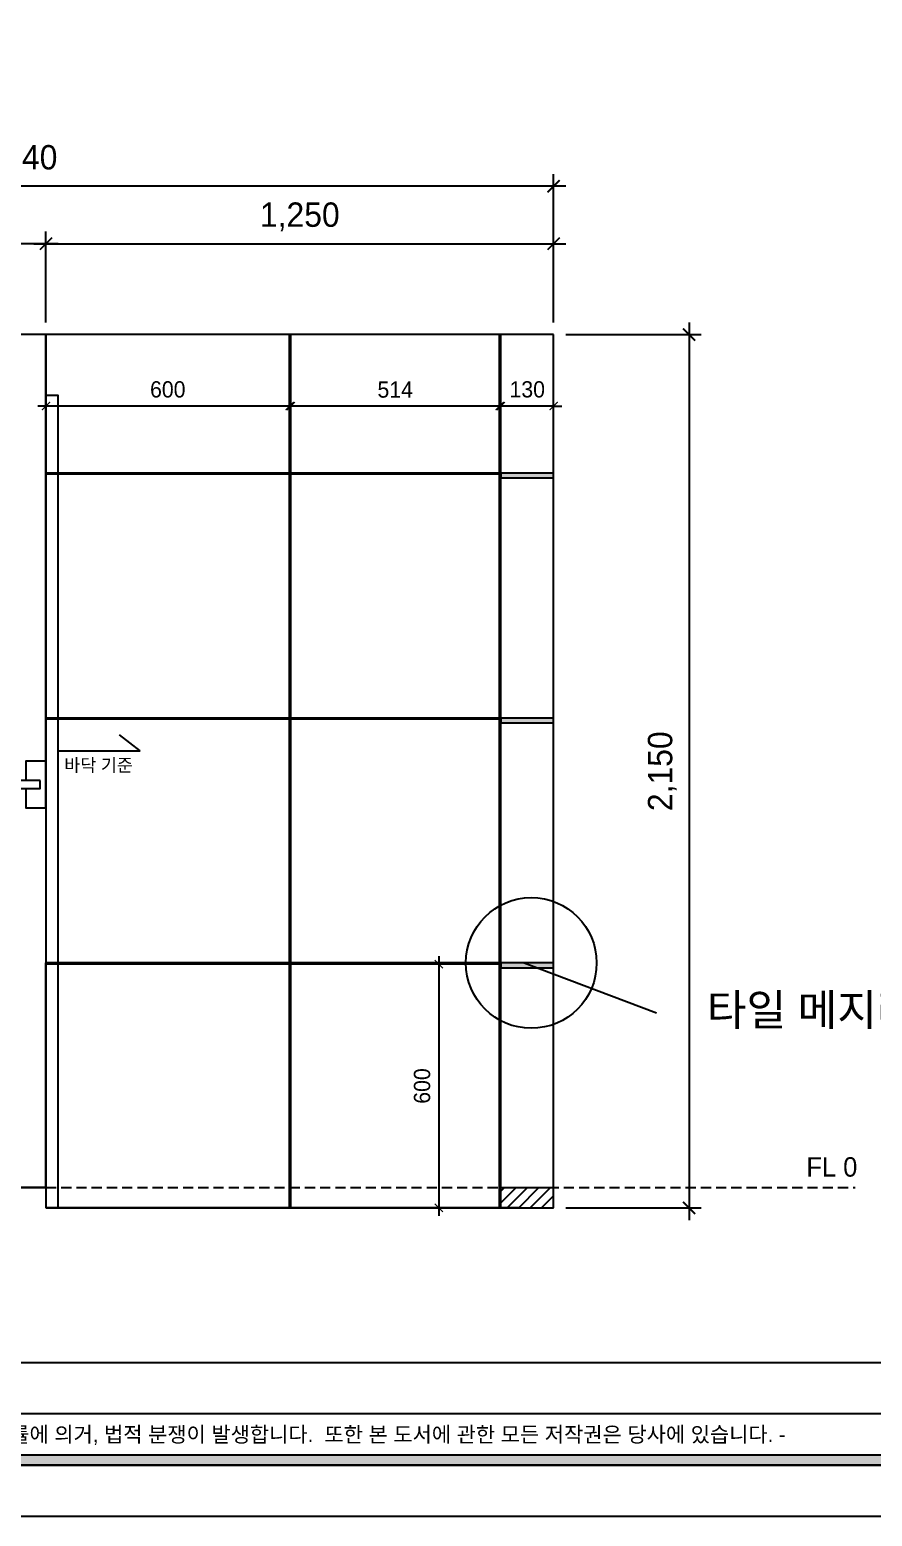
# Model space of a CAD drawing. Header units: millimetres. Extents: x 217202 to 745838, y -6815 to 171372.
# Drawn here: x 320027 to 322102, y 6169 to 9829 of the extents above; entities that cross this region are included whole.
import ezdxf
from ezdxf.enums import TextEntityAlignment as Align

# ---------------------------------------------------------------- set-up
doc = ezdxf.new("R2010")
doc.units = ezdxf.units.MM
doc.header["$PDMODE"] = 3
doc.linetypes.add('HIDDEN', pattern=[0.375, 0.25, -0.125])
doc.layers.get('DEFPOINTS').update_dxf_attribs({"color": 248})
for name, color, linetype in [('0-ELC TEXT', 7, 'Continuous'), ('03-WAL NEW', 3, 'Continuous'), ('06-FUR', 6, 'Continuous'), ('C-WALL1', 2, 'Continuous'), ('FORM(YOURNAME)-1', 1, 'Continuous'), ('FORM(YOURNAME)-11', 1, 'Continuous'), ('TOILET-1', 6, 'Continuous'), ('도면층4', 4, 'Continuous')]:
    doc.layers.add(name, color=color, linetype=linetype)
doc.styles.add('HY 울릉도 L', font='')
doc.styles.add('YOURNAME', font='HY울릉도M.TTF')
doc.styles.add('코레일둥고', font='Korail_Round_Gothic_Medium.ttf')
doc.styles.get('HY 울릉도 L').set_extended_font_data('HY울릉도L')
doc.linetypes.add('ZIGZAG', pattern='A,0.0001,-0.2,[131,ltypeshp.shx,S=0.2,R=0,X=-0.2,Y=0],-0.4,[131,ltypeshp.shx,S=0.2,R=180,X=0.2,Y=0],-0.2', length=0.8001)
doc.dimstyles.new('30', dxfattribs={"dimscale": 30, "dimtxt": 2, "dimasz": 1, "dimexe": 1, "dimexo": 1, "dimgap": 1, "dimtad": 1, "dimdec": 0, "dimrnd": 0.05, "dimdsep": 46, "dimlunit": 6, "dimtxsty": 'HY 울릉도 L', "dimblk": 'ARCHTICK', "dimcen": 2.5, "dimdle": 1, "dimclrd": 133, "dimclre": 133, "dimclrt": 30, "dimadec": 0, "dimazin": 0, "dimtfac": 1, "dimtdec": 0, "dimtix": 1, "dimtmove": 2, "dimatfit": 3, "dimldrblk": 'ARCHTICK', "dimfxl": 1, "dimlwd": -1, "dimlwe": -1, "dimarcsym": 0})

# ---------------------------------------------------------------- blocks, each defined once
blk = doc.blocks.new('_ArchTick')
at = {"color": 0, "linetype": 'ByBlock', "const_width": 0.15}
blk.add_lwpolyline([(-0.5, -0.5), (0.5, 0.5)], dxfattribs=at)
blk = doc.blocks.new('*D1131')
at = {"layer": 'DEFPOINTS', "color": 0, "transparency": 16777216}
for p in [(320067.4, 8902), (320067.4, 8736.9), (320667.3, 8736.9)]:
    blk.add_point(p, dxfattribs=at)
at = {"layer": 'TOILET-1', "color": 133, "transparency": 16777216}
blk.add_line((320687.3, 8902), (320047.4, 8902), dxfattribs=at)
at = {"layer": 'TOILET-1', "color": 30, "true_color": 0xeb7024, "transparency": 16777216}
for p, q in [((320067.4, 8756.9), (320067.4, 8922)), ((320667.3, 8756.9), (320667.3, 8922))]:
    blk.add_line(p, q, dxfattribs=at)
at = {"layer": 'TOILET-1', "color": 133, "transparency": 16777216, "xscale": 20, "yscale": 20, "zscale": 20, "rotation": 180}
blk.add_blockref('_ArchTick', (320067.4, 8902), dxfattribs=at)
at = {"layer": 'TOILET-1', "color": 133, "transparency": 16777216, "xscale": 20, "yscale": 20, "zscale": 20}
blk.add_blockref('_ArchTick', (320667.3, 8902), dxfattribs=at)
at = {"layer": 'TOILET-1', "color": 30, "true_color": 0xeb7024, "transparency": 16777216, "insert": (320367.3, 8942.8), "char_height": 40, "attachment_point": 5, "style": 'HY 울릉도 L'}
blk.add_mtext('600', dxfattribs=at)
blk = doc.blocks.new('*D1132')
at = {"layer": 'DEFPOINTS', "color": 0, "transparency": 16777216}
for p in [(320670.3, 8902), (320670.3, 8736.9), (321184.4, 8736.9)]:
    blk.add_point(p, dxfattribs=at)
at = {"layer": 'TOILET-1', "color": 133, "transparency": 16777216}
blk.add_line((321204.4, 8902), (320650.3, 8902), dxfattribs=at)
at = {"layer": 'TOILET-1', "color": 30, "true_color": 0xeb7024, "transparency": 16777216}
for p, q in [((320670.3, 8756.9), (320670.3, 8922)), ((321184.4, 8756.9), (321184.4, 8922))]:
    blk.add_line(p, q, dxfattribs=at)
at = {"layer": 'TOILET-1', "color": 133, "transparency": 16777216, "xscale": 20, "yscale": 20, "zscale": 20, "rotation": 180}
blk.add_blockref('_ArchTick', (320670.3, 8902), dxfattribs=at)
at = {"layer": 'TOILET-1', "color": 133, "transparency": 16777216, "xscale": 20, "yscale": 20, "zscale": 20}
blk.add_blockref('_ArchTick', (321184.4, 8902), dxfattribs=at)
at = {"layer": 'TOILET-1', "color": 30, "true_color": 0xeb7024, "transparency": 16777216, "insert": (320927.3, 8942.4), "char_height": 40, "attachment_point": 5, "style": 'HY 울릉도 L'}
blk.add_mtext('514', dxfattribs=at)
blk = doc.blocks.new('*D1133')
at = {"layer": 'DEFPOINTS', "color": 0, "transparency": 16777216}
for p in [(321187.4, 8902), (321187.4, 8736.9), (321317.4, 8736.9)]:
    blk.add_point(p, dxfattribs=at)
at = {"layer": 'TOILET-1', "color": 133, "transparency": 16777216}
for p, q in [((321187.4, 8902), (321167.4, 8902)), ((321317.4, 8902), (321187.4, 8902)), ((321317.4, 8902), (321337.4, 8902))]:
    blk.add_line(p, q, dxfattribs=at)
at = {"layer": 'TOILET-1', "color": 30, "true_color": 0xeb7024, "transparency": 16777216}
for p, q in [((321187.4, 8756.9), (321187.4, 8922)), ((321317.4, 8756.9), (321317.4, 8922))]:
    blk.add_line(p, q, dxfattribs=at)
at = {"layer": 'TOILET-1', "color": 133, "transparency": 16777216, "xscale": 20, "yscale": 20, "zscale": 20}
blk.add_blockref('_ArchTick', (321187.4, 8902), dxfattribs=at)
at = {"layer": 'TOILET-1', "color": 133, "transparency": 16777216, "xscale": 20, "yscale": 20, "zscale": 20, "rotation": 180}
blk.add_blockref('_ArchTick', (321317.4, 8902), dxfattribs=at)
at = {"layer": 'TOILET-1', "color": 30, "true_color": 0xeb7024, "transparency": 16777216, "insert": (321252.4, 8942.9), "char_height": 40, "attachment_point": 5, "style": 'HY 울릉도 L'}
blk.add_mtext('130', dxfattribs=at)
blk = doc.blocks.new('*D1128')
at = {"layer": '06-FUR', "color": 133, "transparency": 16777216}
for p, q in [((321347.4, 9443.1), (318647.4, 9443.1)), ((318677.4, 9107.9), (318677.4, 9473.1)), ((321317.4, 9107.9), (321317.4, 9473.1))]:
    blk.add_line(p, q, dxfattribs=at)
at = {"layer": 'DEFPOINTS', "color": 0, "transparency": 16777216}
for p in [(318677.4, 9443.1), (318677.4, 9077.9), (321317.4, 9077.9)]:
    blk.add_point(p, dxfattribs=at)
at = {"layer": '06-FUR', "color": 133, "transparency": 16777216, "xscale": 30, "yscale": 30, "zscale": 30, "rotation": 180}
blk.add_blockref('_ArchTick', (318677.4, 9443.1), dxfattribs=at)
at = {"layer": '06-FUR', "color": 133, "transparency": 16777216, "xscale": 30, "yscale": 30, "zscale": 30}
blk.add_blockref('_ArchTick', (321317.4, 9443.1), dxfattribs=at)
at = {"layer": '06-FUR', "color": 30, "transparency": 16777216, "insert": (319997.4, 9509), "char_height": 60, "attachment_point": 5, "style": 'HY 울릉도 L'}
blk.add_mtext('2,640', dxfattribs=at)
blk = doc.blocks.new('*D1129')
at = {"layer": '06-FUR', "color": 133, "transparency": 16777216}
for p, q in [((320037.4, 9301.8), (321347.4, 9301.8)), ((320067.4, 9107.9), (320067.4, 9331.8)), ((321317.4, 9107.9), (321317.4, 9331.8))]:
    blk.add_line(p, q, dxfattribs=at)
at = {"layer": 'DEFPOINTS', "color": 0, "transparency": 16777216}
for p in [(321317.4, 9301.8), (320067.4, 9077.9), (321317.4, 9077.9)]:
    blk.add_point(p, dxfattribs=at)
at = {"layer": '06-FUR', "color": 133, "transparency": 16777216, "xscale": 30, "yscale": 30, "zscale": 30, "rotation": 180}
blk.add_blockref('_ArchTick', (320067.4, 9301.8), dxfattribs=at)
at = {"layer": '06-FUR', "color": 133, "transparency": 16777216, "xscale": 30, "yscale": 30, "zscale": 30}
blk.add_blockref('_ArchTick', (321317.4, 9301.8), dxfattribs=at)
at = {"layer": '06-FUR', "color": 30, "transparency": 16777216, "insert": (320692.4, 9367.7), "char_height": 60, "attachment_point": 5, "style": 'HY 울릉도 L'}
blk.add_mtext('1,250', dxfattribs=at)
blk = doc.blocks.new('*D1130')
at = {"layer": '06-FUR', "color": 133, "transparency": 16777216}
for p, q in [((320097.4, 9301.8), (319292.4, 9301.8)), ((319322.4, 9107.9), (319322.4, 9331.8)), ((320067.4, 9107.9), (320067.4, 9331.8))]:
    blk.add_line(p, q, dxfattribs=at)
at = {"layer": 'DEFPOINTS', "color": 0, "transparency": 16777216}
for p in [(319322.4, 9301.8), (319322.4, 9077.9), (320067.4, 9077.9)]:
    blk.add_point(p, dxfattribs=at)
at = {"layer": '06-FUR', "color": 133, "transparency": 16777216, "xscale": 30, "yscale": 30, "zscale": 30, "rotation": 180}
blk.add_blockref('_ArchTick', (319322.4, 9301.8), dxfattribs=at)
at = {"layer": '06-FUR', "color": 133, "transparency": 16777216, "xscale": 30, "yscale": 30, "zscale": 30}
blk.add_blockref('_ArchTick', (320067.4, 9301.8), dxfattribs=at)
at = {"layer": '06-FUR', "color": 30, "transparency": 16777216, "insert": (319694.9, 9362.4), "char_height": 60, "attachment_point": 5, "style": 'HY 울릉도 L'}
blk.add_mtext('745', dxfattribs=at)
blk = doc.blocks.new('*D1134')
at = {"layer": 'DEFPOINTS', "color": 0, "transparency": 16777216}
for p in [(321186.4, 7527.9), (321034.5, 6927.9), (321252.6, 6927.9)]:
    blk.add_point(p, dxfattribs=at)
at = {"layer": 'TOILET-1', "color": 133, "transparency": 16777216}
blk.add_line((321034.5, 7547.9), (321034.5, 6907.9), dxfattribs=at)
at = {"layer": 'TOILET-1', "color": 30, "true_color": 0xeb7024, "transparency": 16777216}
for p, q in [((321166.4, 7527.9), (321014.5, 7527.9)), ((321232.6, 6927.9), (321014.5, 6927.9))]:
    blk.add_line(p, q, dxfattribs=at)
at = {"layer": 'TOILET-1', "color": 133, "transparency": 16777216, "xscale": 20, "yscale": 20, "zscale": 20}
for p, rotation in [((321034.5, 7527.9), 90), ((321034.5, 6927.9), 270)]:
    blk.add_blockref('_ArchTick', p, dxfattribs=dict(at, rotation=rotation))
at = {"layer": 'TOILET-1', "color": 30, "true_color": 0xeb7024, "transparency": 16777216, "insert": (320993.6, 7227.9), "char_height": 40, "attachment_point": 5, "rotation": 90, "style": 'HY 울릉도 L'}
blk.add_mtext('600', dxfattribs=at)
blk = doc.blocks.new('FORM-ELEVATION')
at = {"layer": 'FORM(YOURNAME)-11'}
h = blk.add_hatch(color=256, dxfattribs=at)
h.dxf.hatch_style = 1
h.paths.add_polyline_path([(-10309, 35708), (71691, 35708), (71691, 35508), (-10309, 35508)])
h.paths.add_polyline_path([(-10309, -21492), (71691, -21492), (71691, -21692), (-10309, -21692)])
at = {"layer": 'DEFPOINTS', "color": 158}
blk.add_line((62481, -20692), (-10309, -20692), dxfattribs=at)
for points in [[(-10309, -21692), (71691, -21692), (71691, 35708), (-10309, 35708)], [(-8309, 33708), (61071, 33708), (61071, -19692), (-8309, -19692)]]:
    blk.add_lwpolyline(points, close=True, dxfattribs=at)
at = {"layer": 'FORM(YOURNAME)-11', "color": 250}
blk.add_lwpolyline([(-11309, -22692), (72691, -22692), (72691, 36708), (-11309, 36708)], close=True, dxfattribs=at)
at = {"layer": 'FORM(YOURNAME)-11'}
blk.add_lwpolyline([(-10309, -21492), (71691, -21492), (71691, -21692), (-10309, -21692)], close=True, dxfattribs=at)
at = {"layer": 'FORM(YOURNAME)-11', "color": 1, "style": 'YOURNAME'}
blk.add_text("- 본 도서는 어떠한 경우에도 무단으로 도용할 수 없으며 도용시 '지적재산권' 보호에 관한 법률에 의거, 법적 분쟁이 발생합니다.  또한 본 도서에 관한 모든 저작권은 당사에 있습니다. -", height=300, dxfattribs=at).set_placement((28146, -21092), align=Align.MIDDLE_CENTER)
at = {"layer": 'FORM(YOURNAME)-11', "color": 3, "style": 'YOURNAME'}
for tag, height, p in [('1', 450, (71041, -1219)), ('2', 450, (71041, -1863)), ('3', 450, (71041, -3150)), ('4', 450, (71041, -5081)), ('5', 515, (71041, -7398)), ('6', 515, (71041, -9650)), ('7', 515, (71041, -11903)), ('8', 515, (71041, -14155)), ('9', 515, (71041, -16408)), ('10', 515, (66791, -18596)), ('11', 515, (71041, -18660)), ('12', 515, (66791, -20848)), ('13', 515, (71041, -20848))]:
    blk.add_attdef(tag, text='', height=height, dxfattribs=at).set_placement(p, align=Align.MIDDLE_RIGHT)
blk = doc.blocks.new('*D1162')
at = {"layer": '06-FUR', "color": 133, "transparency": 16777216}
for p, q in [((321347.4, 9077.9), (321681, 9077.9)), ((321651, 9107.9), (321651, 6897.9)), ((321347.4, 6927.9), (321681, 6927.9))]:
    blk.add_line(p, q, dxfattribs=at)
at = {"layer": 'DEFPOINTS', "color": 0, "transparency": 16777216}
for p in [(321317.4, 9077.9), (321317.4, 6927.9), (321651, 6927.9)]:
    blk.add_point(p, dxfattribs=at)
at = {"layer": '06-FUR', "color": 133, "transparency": 16777216, "xscale": 30, "yscale": 30, "zscale": 30}
for p, rotation in [((321651, 9077.9), 90), ((321651, 6927.9), 270)]:
    blk.add_blockref('_ArchTick', p, dxfattribs=dict(at, rotation=rotation))
at = {"layer": '06-FUR', "color": 30, "transparency": 16777216, "insert": (321585.1, 8002.9), "char_height": 60, "attachment_point": 5, "rotation": 90, "style": 'HY 울릉도 L'}
blk.add_mtext('2,150', dxfattribs=at)

msp = doc.modelspace()

# ---------------------------------------------------------------- hatches: boundary and pattern name
at = {"layer": '03-WAL NEW'}
h = msp.add_hatch(dxfattribs=at)
h.set_pattern_fill('_USER', color=8, scale=20, angle=45, pattern_type=0)
h.set_pattern_definition([(45, (-3611.43, -41322.988), (-14.1421356, 14.1421356), [])])
h.paths.add_polyline_path([(321187.4, 6977.9), (321187.4, 6927.9), (321317.4, 6927.9), (321317.4, 6977.9)])
at = {"layer": 'C-WALL1'}
h = msp.add_hatch(dxfattribs=at)
h.set_pattern_fill('CROSS', color=8)
h.set_pattern_definition([(0, (-3611.43, -41322.988), (6.35, 6.35), [3.175, -9.525]), (90, (-3609.843, -41324.575), (-6.35, 6.35), [3.175, -9.525])])
h.paths.add_polyline_path([(321187.4, 7530.9), (321187.4, 7518.9), (321317.4, 7518.9), (321317.4, 7530.9)])
h.paths.add_polyline_path([(321187.4, 8133.9), (321187.4, 8121.9), (321317.4, 8121.9), (321317.4, 8133.9)])
h.paths.add_polyline_path([(321317.4, 8724.9), (321317.4, 8736.9), (321187.4, 8736.9), (321187.4, 8724.9)])

# ---------------------------------------------------------------- linework, layer by layer
at = {"layer": '0-ELC TEXT', "color": 240, "ltscale": 15, "true_color": 0xed1f24}
msp.add_line((321244.6, 7530.9), (321570.7, 7408.3), dxfattribs=at)
at = {"layer": '0-ELC TEXT', "color": 240, "linetype": 'ZIGZAG', "ltscale": 15, "true_color": 0xed1f24}
msp.add_circle((321262.4, 7530.9), 160.9, dxfattribs=at)
at = {"layer": 'C-WALL1'}
for p, q in [((321317.4, 9077.9), (318677.4, 9077.9)), ((320067.4, 9077.9), (320067.4, 6977.9)), ((321187.4, 6927.9), (321187.4, 9077.9)), ((321317.4, 6927.9), (321317.4, 9077.9)), ((320067.4, 6977.9), (318677.4, 6977.9)), ((320067.4, 6977.9), (318677.4, 6977.9)), ((320067.4, 6977.9), (320067.4, 6927.9)), ((320067.4, 6977.9), (320067.4, 6927.9)), ((321187.4, 6927.9), (321187.4, 6977.9)), ((321187.4, 6977.9), (321317.4, 6977.9)), ((320067.4, 6927.9), (321317.4, 6927.9))]:
    msp.add_line(p, q, dxfattribs=at)
at = {"layer": 'C-WALL1', "color": 8, "linetype": 'HIDDEN', "ltscale": 100}
msp.add_line((320067.4, 6977.9), (322060.1, 6977.9), dxfattribs=at)
at = {"layer": 'C-WALL1'}
for points in [[(320067.4, 7912.5), (320067.4, 9077.9), (319322.4, 9077.9), (319322.4, 6977.9), (320067.4, 6977.9), (320067.4, 7530.9)], [(320017.4, 7960.4), (320017.4, 7912.5), (320067.4, 7912.5), (320067.4, 8027.9), (320017.4, 8027.9), (320017.4, 7980.1)]]:
    msp.add_lwpolyline(points, dxfattribs=at)
for points in [[(320067.4, 6927.9), (320097.4, 6927.9), (320097.4, 8927.9), (320067.4, 8927.9)], [(321187.4, 8724.9), (321317.4, 8724.9), (321317.4, 8736.9), (321187.4, 8736.9)], [(321187.4, 8121.9), (321317.4, 8121.9), (321317.4, 8133.9), (321187.4, 8133.9)], [(320053, 7980.1), (319943.8, 7980.1), (319943.8, 7960.4), (320053, 7960.4)], [(321187.4, 7518.9), (321317.4, 7518.9), (321317.4, 7530.9), (321187.4, 7530.9)]]:
    msp.add_lwpolyline(points, close=True, dxfattribs=at)
at = {"layer": 'TOILET-1', "color": 30, "true_color": 0xeb7024}
for p, q in [((320667.3, 6927.9), (320667.3, 9077.9)), ((320670.3, 6927.9), (320670.3, 9077.9)), ((321184.4, 6927.9), (321184.4, 9077.9)), ((321187.4, 8736.9), (320067.4, 8736.9)), ((321187.4, 8733.9), (320067.4, 8733.9)), ((321187.4, 8133.9), (320067.4, 8133.9)), ((321187.4, 8130.9), (320067.4, 8130.9)), ((320299.1, 8052.9), (320248.6, 8092.6)), ((320097.4, 8052.9), (320299.1, 8052.9)), ((321187.4, 7530.9), (320067.4, 7530.9)), ((321187.4, 7527.9), (320067.4, 7527.9))]:
    msp.add_line(p, q, dxfattribs=at)
at = {"layer": 'TOILET-1', "color": 242, "true_color": 0xcd2027}
msp.add_line((321187.4, 6927.9), (320067.4, 6927.9), dxfattribs=at)

# ---------------------------------------------------------------- block references
at = {"layer": 'FORM(YOURNAME)-1', "xscale": 0.12592099337828, "yscale": 0.12592099337828, "zscale": 0.12592099337828}
msp.add_blockref('FORM-ELEVATION', (316429.6, 9025.9), dxfattribs=at)

# ---------------------------------------------------------------- texts
at = {"layer": '0-ELC TEXT', "color": 240, "true_color": 0xed1f24, "insert": (321514.6, 7584.1), "char_height": 77.834, "attachment_point": 1, "style": '코레일둥고'}
msp.add_mtext_dynamic_manual_height_columns('\\pxqr;{\\fGulim|b0|i0|c129|p50;*선반* \\P타일 메지라인 기준}', width=1017.886, gutter_width=4330.9, heights=[0], dxfattribs=at)
at = {"layer": 'TOILET-1', "color": 30, "true_color": 0xeb7024, "insert": (320281.5, 8033.6), "char_height": 31.414, "attachment_point": 3, "style": '코레일둥고'}
msp.add_mtext_dynamic_manual_height_columns('{\\fGulim|b0|i0|c129|p50;바닥 기준}', width=204.975, gutter_width=1748, heights=[0], dxfattribs=at)
at = {"layer": '도면층4', "color": 8, "style": '코레일둥고'}
msp.add_text('FL 0', height=47.92, dxfattribs=at).set_placement((321939.8, 7004.7))

# ---------------------------------------------------------------- dimensions: what is measured, and where the dimension line sits
at = {"layer": '06-FUR'}
for base, p1, p2, picture, middle in [((318677.4, 9443.1), (321317.4, 9077.9), (318677.4, 9077.9), '*D1128', (319997.4, 9509)), ((321317.4, 9301.8), (320067.4, 9077.9), (321317.4, 9077.9), '*D1129', (320692.4, 9367.7)), ((319322.4, 9301.8), (320067.4, 9077.9), (319322.4, 9077.9), '*D1130', (319694.9, 9362.4))]:
    dim = msp.add_linear_dim(base=base, p1=p1, p2=p2, dimstyle='30', override={"dimfxl": 1.25}, dxfattribs=at)
    dim.commit()
    dim.dimension.update_dxf_attribs({"geometry": picture, "text_midpoint": middle})
dim = msp.add_linear_dim(base=(321651, 6927.9), p1=(321317.4, 9077.9), p2=(321317.4, 6927.9), angle=90, dimstyle='30', override={"dimfxl": 1.25}, dxfattribs=at)
dim.commit()
dim.dimension.update_dxf_attribs({"geometry": '*D1162', "text_midpoint": (321585.1, 8002.9)})
at = {"layer": 'TOILET-1', "color": 30, "true_color": 0xeb7024}
for base, p1, p2, picture, middle in [((320067.4, 8902), (320667.3, 8736.9), (320067.4, 8736.9), '*D1131', (320367.3, 8942.8)), ((320670.3, 8902), (321184.4, 8736.9), (320670.3, 8736.9), '*D1132', (320927.3, 8942.4)), ((321187.4, 8902), (321317.4, 8736.9), (321187.4, 8736.9), '*D1133', (321252.4, 8942.9))]:
    dim = msp.add_linear_dim(base=base, p1=p1, p2=p2, dimstyle='30', override={"dimscale": 20, "dimclre": 30, "dimclrt": 30, "dimfxl": 1.25}, dxfattribs=at)
    dim.commit()
    dim.dimension.update_dxf_attribs({"geometry": picture, "text_midpoint": middle})
dim = msp.add_linear_dim(base=(321034.5, 6927.9), p1=(321186.4, 7527.9), p2=(321252.6, 6927.9), angle=90, dimstyle='30', override={"dimscale": 20, "dimclre": 30, "dimclrt": 30, "dimfxl": 1.25}, dxfattribs=at)
dim.commit()
dim.dimension.update_dxf_attribs({"geometry": '*D1134', "text_midpoint": (320993.6, 7227.9)})

doc.saveas('drawing.dxf')
